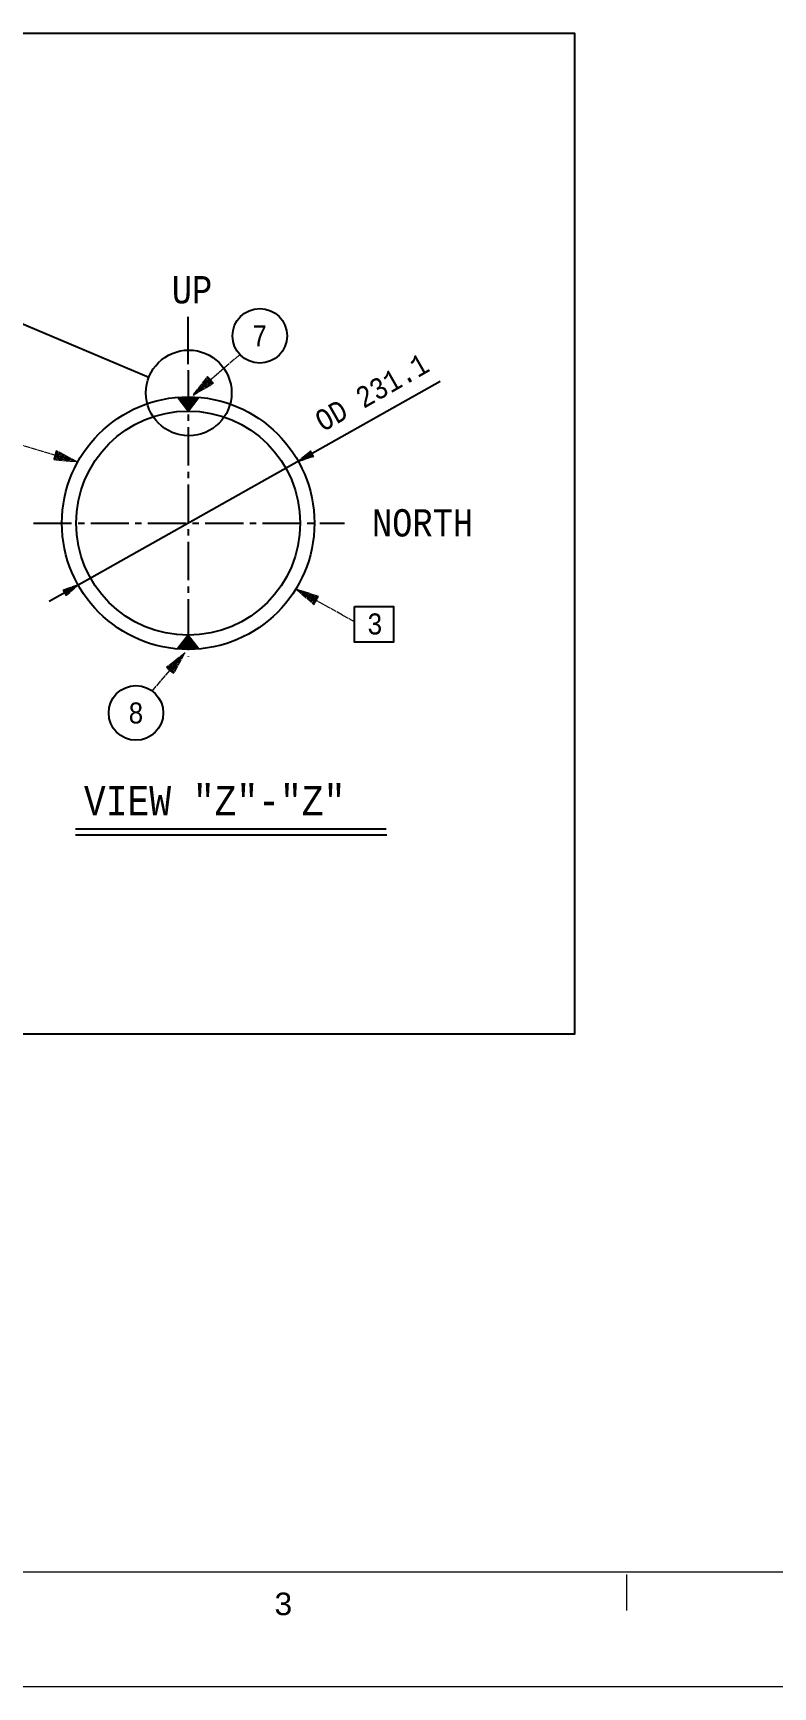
# Model space of a CAD drawing. Header units: inches. Extents: x 1155 to 1996, y 2 to 596.
# Drawn here: x 1689 to 1805.3, y 1.6 to 261.5 of the extents above; entities that cross this region are included whole.
import ezdxf
from ezdxf.enums import TextEntityAlignment as Align

# ---------------------------------------------------------------- set-up
doc = ezdxf.new("R2010")
doc.units = ezdxf.units.IN
doc.header["$MEASUREMENT"] = 0
doc.linetypes.add('CENTER2', pattern=[1.125, 0.75, -0.125, 0.125, -0.125])
doc.linetypes.add('Solid', pattern=[1, 1, 0])
for name, color, linetype in [('1', 7, 'Continuous'), ('2', 2, 'Continuous'), ('BG 0 -1', 7, 'Continuous'), ('DIM-LINES', 7, 'Continuous'), ('ISO-TEXT', 7, 'Continuous')]:
    doc.layers.add(name, color=color, linetype=linetype)
doc.layers.add('weldDimension', color=2, linetype='Solid', lineweight=13)
doc.layers.add('weldLabel', color=2, linetype='Solid', lineweight=13)
doc.styles.add('Arial', font='arial.ttf')
doc.styles.add('fixedText', font='MONOTXT8.shx', dxfattribs={"width": 0.85})
doc.styles.add('MONOTXT', font='MONOTXT.shx', dxfattribs={"width": 0.8})

msp = doc.modelspace()

# ---------------------------------------------------------------- hatches: boundary and pattern name
at = {"layer": '2'}
h = msp.add_hatch(color=1, dxfattribs=at)
h.dxf.hatch_style = 1
h.paths.add_polyline_path([(1713.34, 202.12), (1713.34, 204.35, 0.021205), (1711.66, 204.28)])
h = msp.add_hatch(color=1, dxfattribs=at)
h.dxf.hatch_style = 1
h.paths.add_polyline_path([(1713.34, 204.35), (1713.34, 202.12), (1715.02, 204.28, 0.021205)])
h = msp.add_hatch(color=1, dxfattribs=at)
h.dxf.hatch_style = 1
h.paths.add_polyline_path([(1713.34, 166.91), (1711.66, 164.75, 0.021205), (1713.34, 164.68)])
h = msp.add_hatch(color=1, dxfattribs=at)
h.dxf.hatch_style = 1
h.paths.add_polyline_path([(1713.34, 164.68, 0.021205), (1715.02, 164.75), (1713.34, 166.91)])

# ---------------------------------------------------------------- linework, layer by layer
at = {"layer": '1', "color": 1, "linetype": 'CENTER2', "ltscale": 8}
msp.add_line((1713.34, 208.57), (1713.34, 163.51), dxfattribs=at)
at = {"layer": '2', "color": 2}
for p, q in [((1713.34, 209.49), (1713.34, 216.91)), ((1695.65, 136.45), (1744.46, 136.45)), ((1695.65, 135.52), (1744.55, 135.52))]:
    msp.add_line(p, q, dxfattribs=at)
at = {"layer": '2', "color": 4}
msp.add_line((1752.94, 206.79), (1691.47, 172.21), dxfattribs=at)
at = {"layer": '2', "color": 1}
for p, q in [((1713.34, 202.12), (1711.66, 204.28)), ((1713.34, 202.12), (1715.02, 204.28)), ((1713.34, 166.91), (1711.66, 164.75)), ((1713.34, 166.91), (1715.02, 164.75))]:
    msp.add_line(p, q, dxfattribs=at)
at = {"layer": '2', "color": 1, "linetype": 'CENTER2', "ltscale": 8}
msp.add_line((1689.02, 184.51), (1737.91, 184.51), dxfattribs=at)
at = {"layer": '2', "color": 2}
msp.add_lwpolyline([(1426.75, 261.52), (1774.05, 261.52), (1774.05, 104.18), (1426.75, 104.18)], close=True, dxfattribs=at)
at = {"layer": '2', "color": 4}
msp.add_lwpolyline([(1739.5, 171.39), (1745.6, 171.39), (1745.6, 165.79), (1739.5, 165.79)], close=True, dxfattribs=at)
for centre in [(1724.59, 213.94), (1705.13, 154.68)]:
    msp.add_circle(centre, 4.29, dxfattribs=at)
at = {"layer": '2', "color": 6}
msp.add_circle((1713.43, 204.97), 6.73, dxfattribs=at)
at = {"layer": '2', "color": 2}
for radius in [19.84, 17.61]:
    msp.add_circle((1713.34, 184.51), radius, dxfattribs=at)
at = {"layer": 'BG 0 -1', "color": 7, "linetype": 'Continuous', "lineweight": 9}
for p, q in [((1180.01, 19.74), (1970.83, 19.74)), ((1782.22, 19.31), (1782.22, 13.65)), ((1995.89, 1.63), (1154.89, 1.63))]:
    msp.add_line(p, q, dxfattribs=at)
at = {"layer": 'DIM-LINES', "color": 4}
msp.add_line((1707.15, 207.38), (1684.45, 216.99), dxfattribs=at)
at = {"layer": 'weldDimension', "color": 4, "flags": 128}
for points in [[(1730.65, 194.2), (1733.07, 194.99), (1732.58, 195.86), (1730.65, 194.2), (1731.09, 194.44), (1733.02, 195.07), (1732.63, 195.77), (1731.09, 194.44), (1731.52, 194.69), (1732.97, 195.16), (1732.68, 195.68), (1731.52, 194.69), (1731.96, 194.93), (1732.92, 195.25), (1732.73, 195.59), (1731.96, 194.93), (1732.39, 195.18), (1732.87, 195.33), (1732.78, 195.51), (1732.39, 195.18)], [(1696.05, 174.79), (1693.64, 174), (1694.13, 173.13), (1696.05, 174.79), (1695.62, 174.54), (1693.69, 173.91), (1694.08, 173.22), (1695.62, 174.54), (1695.18, 174.3), (1693.73, 173.83), (1694.03, 173.3), (1695.18, 174.3), (1694.75, 174.05), (1693.78, 173.74), (1693.98, 173.39), (1694.75, 174.05), (1694.32, 173.81), (1693.83, 173.65), (1693.93, 173.48), (1694.32, 173.81)]]:
    msp.add_lwpolyline(points, dxfattribs=at)
at = {"layer": 'weldLabel', "color": 4, "flags": 128}
for points in [[(1721.47, 211), (1714.11, 204.64)], [(1714.11, 204.64), (1717.32, 206.48), (1716.37, 207.57), (1714.11, 204.64), (1714.66, 205.12), (1717.23, 206.59), (1716.47, 207.46), (1714.66, 205.12), (1715.21, 205.6), (1717.13, 206.7), (1716.56, 207.35), (1715.21, 205.6), (1715.75, 206.07), (1717.04, 206.81), (1716.66, 207.24), (1715.75, 206.07), (1716.3, 206.55), (1716.94, 206.92), (1716.75, 207.14), (1716.3, 206.55)], [(1685.43, 197.31), (1695.88, 194.16)], [(1695.88, 194.16), (1692.61, 195.89), (1692.2, 194.49), (1695.88, 194.16), (1695.19, 194.37), (1692.57, 195.75), (1692.24, 194.63), (1695.19, 194.37), (1694.49, 194.57), (1692.53, 195.61), (1692.28, 194.77), (1694.49, 194.57), (1693.79, 194.78), (1692.49, 195.47), (1692.32, 194.91), (1693.79, 194.78), (1693.1, 194.98), (1692.44, 195.33), (1692.36, 195.05), (1693.1, 194.98)], [(1739.5, 168.99), (1730.31, 174.12)], [(1730.31, 174.12), (1733.13, 171.73), (1733.83, 173), (1730.31, 174.12), (1730.94, 173.77), (1733.2, 171.86), (1733.76, 172.88), (1730.94, 173.77), (1731.58, 173.42), (1733.27, 171.99), (1733.69, 172.75), (1731.58, 173.42), (1732.21, 173.07), (1733.34, 172.12), (1733.62, 172.62), (1732.21, 173.07), (1732.85, 172.72), (1733.41, 172.24), (1733.55, 172.5), (1732.85, 172.72)], [(1707.68, 158.13), (1712.86, 164.14)], [(1712.86, 164.14), (1709.95, 161.85), (1711.05, 160.91), (1712.86, 164.14), (1712.39, 163.58), (1710.06, 161.75), (1710.94, 161), (1712.39, 163.58), (1711.92, 163.03), (1710.17, 161.66), (1710.83, 161.09), (1711.92, 163.03), (1711.44, 162.48), (1710.28, 161.57), (1710.72, 161.19), (1711.44, 162.48), (1710.97, 161.93), (1710.39, 161.47), (1710.61, 161.28), (1710.97, 161.93)]]:
    msp.add_lwpolyline(points, dxfattribs=at)

# ---------------------------------------------------------------- texts
at = {"layer": '2', "style": 'fixedText', "width": 0.85}
for s, p in [('7', (1724.59, 213.94)), ('8', (1705.13, 154.68))]:
    msp.add_text(s, height=3.3, dxfattribs=at).set_placement(p, align=Align.MIDDLE_CENTER)
at = {"layer": 'BG 0 -1', "color": 7, "style": 'Arial', "width": 1.008516}
msp.add_text('3', height=3.54, dxfattribs=at).set_placement((1728.3, 14.68), align=Align.MIDDLE)
at = {"layer": 'ISO-TEXT', "color": 2, "style": 'MONOTXT', "width": 0.8566}
for s, height, p in [('UP', 4.29, (1710.76, 219.04)), ('NORTH', 4.29, (1742.23, 182.41)), ('3', 3.3, (1741.46, 167.02)), ('VIEW "Z"-"Z"', 4.62, (1696.95, 138.6))]:
    msp.add_text(s, height=height, dxfattribs=at).set_placement(p)
msp.add_text('OD 231.1', height=3.3, rotation=29.7588, dxfattribs=at).set_placement((1734.54, 198.79))

doc.saveas('drawing.dxf')
